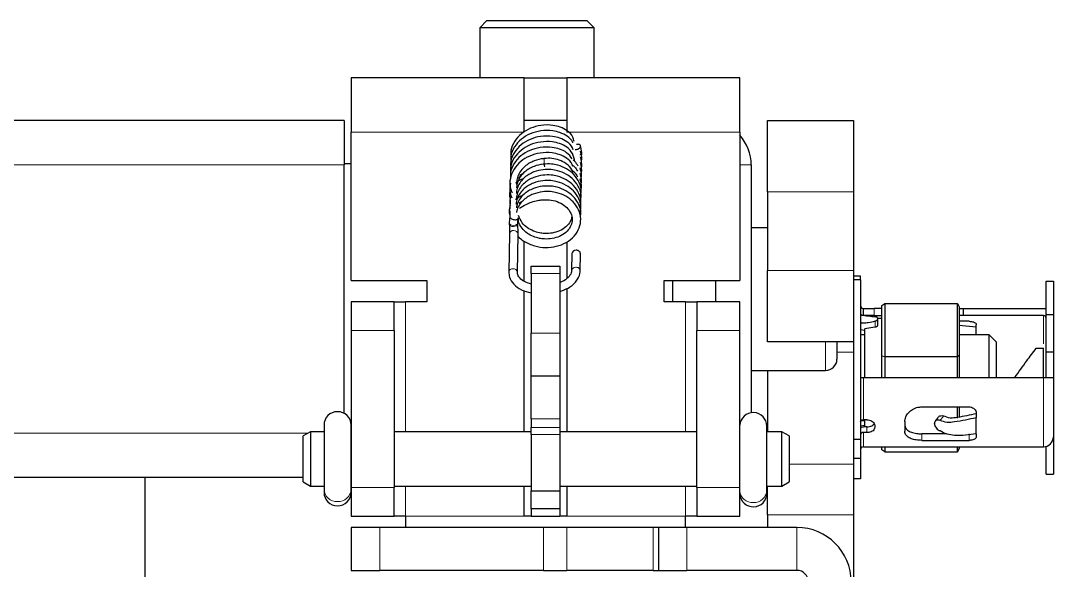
# Model space of a CAD drawing. Header units: millimetres. Extents: x -764 to 1099, y 554 to 2003.
# Drawn here: x -23.9 to 48.4, y 599.9 to 638.4 of the extents above; entities that cross this region are included whole.
import ezdxf

# ---------------------------------------------------------------- set-up
doc = ezdxf.new("R2010")
doc.units = ezdxf.units.MM

msp = doc.modelspace()

# ---------------------------------------------------------------- linework, layer by layer
at = {"color": 7, "linetype": 'Continuous', "lineweight": 25}
for p, q in [((8.782, 638.376), (8.282, 637.876)), ((8.782, 638.376), (12.586, 638.376)), ((12.586, 638.376), (15.782, 638.376)), ((16.282, 637.876), (15.782, 638.376)), ((8.282, 637.876), (8.282, 634.376)), ((12.63, 637.876), (8.282, 637.876)), ((16.282, 637.876), (12.63, 637.876)), ((16.282, 634.376), (16.282, 637.876)), ((11.382, 634.376), (-0.718, 634.376)), ((-0.718, 634.376), (-0.718, 630.576)), ((11.382, 630.576), (11.382, 634.376)), ((11.382, 634.376), (14.382, 634.376)), ((26.482, 634.376), (14.382, 634.376)), ((14.382, 634.376), (14.382, 630.576)), ((26.482, 630.576), (26.482, 634.376)), ((-1.218, 631.376), (-630.218, 631.376)), ((-1.218, 631.376), (-1.218, 628.276)), ((14.382, 631.376), (11.382, 631.376)), ((28.432, 631.376), (34.432, 631.376)), ((28.432, 626.376), (28.432, 631.376)), ((34.432, 631.376), (34.432, 626.376)), ((-0.718, 620.176), (-0.718, 630.576)), ((26.482, 630.576), (26.482, 620.176)), ((15.43, 629.144), (15.339, 629.622)), ((15.434, 629.064), (15.43, 629.144)), ((15.436, 629.023), (15.434, 629.064)), ((-1.218, 628.376), (-0.718, 628.376)), ((-1.218, 610.875), (-1.218, 628.276)), ((27.282, 628.276), (27.282, 610.913)), ((11.117, 627.58), (11.382, 627.726)), ((10.415, 626.221), (10.396, 625.528)), ((28.432, 626.376), (28.432, 620.876)), ((34.432, 626.376), (34.432, 620.876)), ((10.408, 625.835), (10.391, 625.184)), ((11.019, 625.602), (11.29, 625.755)), ((10.39, 624.687), (10.345, 624.204)), ((10.394, 625.061), (10.385, 624.676)), ((10.345, 624.204), (10.349, 624.123)), ((10.944, 624.231), (10.974, 624.55)), ((10.948, 624.151), (10.944, 624.231)), ((28.432, 623.876), (27.282, 623.876)), ((10.361, 623.443), (10.313, 620.768)), ((10.913, 620.757), (10.961, 623.433)), ((11.382, 620.132), (11.382, 622.934)), ((14.382, 622.888), (14.382, 620.331)), ((14.731, 622.06), (14.71, 620.87)), ((15.31, 620.859), (15.331, 622.049)), ((11.882, 621.176), (13.882, 621.176)), ((11.882, 620.676), (11.882, 621.176)), ((13.882, 621.176), (13.882, 620.676)), ((11.882, 620.676), (11.882, 616.491)), ((13.882, 620.676), (13.882, 616.491)), ((14.711, 620.884), (14.71, 620.87)), ((28.432, 615.876), (28.432, 620.876)), ((34.432, 620.876), (34.432, 615.876)), ((34.932, 620.476), (34.432, 620.476)), ((34.932, 620.234), (34.432, 620.234)), ((34.932, 620.234), (34.932, 620.476)), ((34.932, 620.234), (34.932, 609.054)), ((-0.718, 620.176), (4.582, 620.176)), ((4.582, 620.176), (4.582, 618.676)), ((14.382, 619.612), (14.382, 609.576)), ((21.182, 620.176), (26.482, 620.176)), ((21.182, 618.676), (21.182, 620.176)), ((21.782, 620.176), (21.782, 618.676)), ((24.782, 620.176), (24.782, 618.676)), ((47.932, 620.134), (48.432, 620.134)), ((47.932, 617.792), (47.932, 620.134)), ((48.432, 620.134), (48.432, 617.792)), ((11.382, 609.576), (11.382, 619.471)), ((2.282, 618.676), (-0.718, 618.676)), ((-0.718, 618.676), (-0.718, 616.676)), ((2.282, 616.676), (2.282, 618.676)), ((2.282, 618.676), (3.082, 618.676)), ((4.582, 618.676), (3.082, 618.676)), ((22.682, 618.676), (21.182, 618.676)), ((22.682, 618.676), (23.482, 618.676)), ((26.482, 618.676), (23.482, 618.676)), ((23.482, 618.676), (23.482, 616.676)), ((26.482, 616.676), (26.482, 618.676)), ((35.132, 617.726), (35.132, 618.226)), ((35.132, 618.226), (35.882, 618.226)), ((36.432, 618.226), (35.882, 618.226)), ((36.432, 618.427), (36.632, 618.569)), ((36.432, 614.903), (36.432, 618.427)), ((36.632, 618.569), (36.632, 614.845)), ((36.632, 618.569), (41.717, 618.569)), ((41.717, 614.845), (41.717, 618.569)), ((41.717, 618.569), (41.832, 618.322)), ((41.832, 618.322), (41.832, 614.944)), ((41.832, 618.226), (42.132, 618.226)), ((42.132, 617.726), (42.132, 618.226)), ((42.132, 618.226), (47.732, 618.226)), ((35.882, 617.726), (35.132, 617.726)), ((35.882, 617.726), (36.432, 617.726)), ((36.132, 617.539), (36.132, 617.463)), ((36.432, 617.526), (36.132, 617.526)), ((42.132, 617.726), (41.832, 617.726)), ((47.732, 617.726), (42.132, 617.726)), ((47.932, 617.792), (48.432, 617.792)), ((47.932, 615.182), (47.932, 617.792)), ((48.432, 617.792), (48.432, 615.182)), ((-0.718, 616.676), (-0.718, 605.676)), ((2.282, 616.676), (2.282, 605.676)), ((23.482, 605.676), (23.482, 616.676)), ((26.482, 605.676), (26.482, 616.676)), ((34.932, 616.753), (35.232, 616.709)), ((35.946, 616.899), (35.232, 616.799)), ((35.232, 613.376), (35.232, 616.799)), ((42.532, 617.318), (41.832, 617.318)), ((43.032, 616.917), (41.832, 617.036)), ((43.032, 616.917), (43.032, 617.081)), ((43.032, 616.376), (43.032, 616.917)), ((11.882, 613.491), (11.882, 616.491)), ((13.882, 616.491), (13.882, 613.491)), ((35.232, 616.376), (34.932, 616.376)), ((43.932, 616.376), (41.832, 616.376)), ((44.432, 615.876), (43.932, 616.376)), ((43.932, 613.376), (43.932, 616.376)), ((34.432, 615.876), (28.432, 615.876)), ((33.282, 615.876), (33.282, 614.676)), ((34.432, 615.876), (34.432, 615.164)), ((44.432, 615.876), (44.432, 613.376)), ((47.232, 615.426), (47.732, 615.426)), ((47.932, 615.182), (48.432, 615.182)), ((47.932, 613.376), (47.932, 615.182)), ((48.432, 615.182), (48.432, 613.376)), ((34.432, 615.164), (34.432, 607.306)), ((36.432, 613.423), (36.432, 614.903)), ((36.432, 614.903), (36.632, 614.845)), ((36.632, 614.845), (36.632, 613.376)), ((36.632, 614.845), (41.717, 614.845)), ((41.717, 614.845), (41.832, 614.944)), ((41.717, 613.376), (41.717, 614.845)), ((41.832, 614.944), (41.832, 613.405)), ((27.282, 613.876), (32.482, 613.876)), ((28.432, 613.876), (28.432, 609.576)), ((11.882, 613.491), (13.882, 613.491)), ((11.882, 610.491), (11.882, 613.491)), ((13.882, 613.491), (13.882, 610.491)), ((34.932, 613.376), (35.132, 613.376)), ((35.132, 613.376), (45.732, 613.376)), ((41.804, 613.376), (41.832, 613.405)), ((45.732, 613.376), (47.732, 613.376)), ((47.732, 613.376), (48.432, 613.376)), ((48.432, 613.376), (48.432, 609.226)), ((39.232, 611.326), (42.532, 611.326)), ((41.717, 610.536), (41.717, 611.326)), ((41.832, 611.326), (41.832, 610.597)), ((43.032, 610.884), (43.032, 610.559)), ((11.882, 610.491), (11.882, 609.875)), ((13.882, 610.491), (13.882, 609.875)), ((34.974, 610.376), (35.232, 610.376)), ((35.382, 610.424), (35.132, 610.424)), ((35.232, 609.925), (35.232, 610.424)), ((38.032, 610.302), (38.032, 609.624)), ((40.105, 610.155), (40.105, 610.183)), ((40.381, 610.615), (40.149, 610.321)), ((40.422, 610.659), (40.385, 610.612)), ((43.032, 609.428), (43.032, 610.559)), ((-3.568, 609.576), (-4.068, 609.287)), ((-2.621, 609.576), (-3.568, 609.576)), ((-3.568, 609.576), (-3.568, 605.776)), ((-2.621, 610.04), (-2.621, 605.552)), ((-0.721, 605.552), (-0.721, 610.04)), ((-0.718, 609.576), (-0.721, 609.576)), ((11.882, 609.576), (2.282, 609.576)), ((11.882, 609.392), (11.882, 609.875)), ((11.882, 609.392), (11.882, 605.45)), ((13.882, 609.875), (13.882, 609.392)), ((23.482, 609.576), (13.882, 609.576)), ((13.882, 609.392), (13.882, 605.45)), ((28.38, 605.487), (28.38, 609.975)), ((29.432, 609.576), (28.38, 609.576)), ((29.932, 609.287), (29.432, 609.576)), ((29.432, 607.676), (29.432, 609.576)), ((34.932, 609.999), (35.232, 610.043)), ((35.382, 609.925), (35.132, 609.925)), ((35.382, 609.528), (35.132, 609.528)), ((35.932, 610.006), (35.932, 609.888)), ((40.952, 609.434), (39.232, 609.434)), ((43.032, 609.428), (43.032, 609.215)), ((-4.068, 606.065), (-4.068, 609.287)), ((29.932, 609.287), (29.932, 607.676)), ((34.432, 609.054), (34.932, 609.054)), ((34.932, 609.054), (34.932, 607.743)), ((39.232, 608.98), (42.532, 608.98)), ((48.432, 609.226), (48.432, 606.618)), ((35.132, 608.526), (42.132, 608.526)), ((36.432, 608.326), (36.432, 608.526)), ((36.632, 608.183), (36.432, 608.326)), ((36.632, 608.526), (36.632, 608.183)), ((36.632, 608.183), (41.717, 608.183)), ((41.717, 608.183), (41.717, 608.526)), ((41.832, 608.43), (41.717, 608.183)), ((41.832, 608.526), (41.832, 608.43)), ((42.132, 608.526), (47.732, 608.526)), ((47.932, 606.618), (47.932, 608.555)), ((29.432, 605.776), (29.432, 607.676)), ((29.932, 607.676), (29.932, 606.065)), ((34.432, 607.743), (34.932, 607.743)), ((34.432, 607.306), (34.432, 603.77)), ((34.932, 607.743), (34.932, 606.276)), ((47.932, 606.618), (48.432, 606.618)), ((-4.068, 606.376), (-627.268, 606.376)), ((-15.168, 606.376), (-15.168, 592.976)), ((-4.068, 606.065), (-3.568, 605.776)), ((-3.568, 605.776), (-2.621, 605.776)), ((-0.721, 605.776), (-0.718, 605.776)), ((2.282, 605.776), (11.882, 605.776)), ((11.382, 603.676), (11.382, 605.776)), ((13.882, 605.776), (23.482, 605.776)), ((14.382, 605.776), (14.382, 603.676)), ((28.38, 605.776), (29.432, 605.776)), ((28.432, 603.77), (28.432, 605.776)), ((29.432, 605.776), (29.932, 606.065)), ((34.932, 606.276), (34.432, 606.276)), ((-2.621, 605.552), (-2.621, 605.34)), ((-0.721, 605.34), (-0.721, 605.552)), ((-0.718, 605.676), (-0.718, 603.676)), ((2.282, 603.676), (2.282, 605.676)), ((11.882, 605.45), (13.882, 605.45)), ((11.882, 604.176), (11.882, 605.45)), ((13.882, 605.45), (13.882, 604.176)), ((23.482, 605.676), (23.482, 603.676)), ((26.482, 603.676), (26.482, 605.676)), ((28.38, 605.275), (28.38, 605.487)), ((-0.718, 603.676), (2.282, 603.676)), ((3.082, 603.676), (2.282, 603.676)), ((3.082, 603.676), (3.082, 602.876)), ((11.882, 603.676), (11.382, 603.676)), ((13.882, 604.176), (11.882, 604.176)), ((11.882, 604.176), (11.882, 603.676)), ((11.882, 603.676), (13.882, 603.676)), ((13.882, 604.176), (13.882, 603.676)), ((14.382, 603.676), (13.882, 603.676)), ((23.482, 603.676), (22.682, 603.676)), ((22.682, 602.876), (22.682, 603.676)), ((23.482, 603.676), (26.482, 603.676)), ((28.432, 603.77), (28.432, 602.876)), ((34.432, 603.77), (34.432, 599.153)), ((-0.718, 602.876), (-0.718, 599.876)), ((1.282, 602.876), (-0.718, 602.876)), ((12.741, 602.876), (1.282, 602.876)), ((14.379, 602.876), (12.741, 602.876)), ((20.421, 602.876), (14.379, 602.876)), ((20.782, 602.876), (20.421, 602.876)), ((20.782, 602.876), (20.782, 599.876)), ((22.782, 602.876), (20.782, 602.876)), ((30.482, 602.876), (22.782, 602.876)), ((-0.718, 599.876), (1.282, 599.876)), ((12.741, 599.876), (1.282, 599.876)), ((12.741, 599.876), (14.379, 599.876)), ((20.421, 599.876), (14.379, 599.876)), ((20.421, 599.876), (20.782, 599.876)), ((20.782, 599.876), (22.782, 599.876)), ((30.482, 599.876), (22.782, 599.876))]:
    msp.add_line(p, q, dxfattribs=at)
at = {"color": 8, "linetype": 'Continuous', "lineweight": 18}
for p, q in [((-0.718, 630.576), (11.382, 630.576)), ((14.382, 630.576), (26.482, 630.576)), ((-1.218, 628.276), (-630.218, 628.276)), ((26.482, 628.276), (27.282, 628.276)), ((34.432, 626.376), (28.432, 626.376)), ((13.882, 620.676), (11.882, 620.676)), ((28.432, 620.876), (34.432, 620.876)), ((3.082, 618.676), (3.082, 609.576)), ((22.682, 609.576), (22.682, 618.676)), ((35.882, 618.226), (35.882, 617.726)), ((47.732, 615.735), (47.732, 617.726)), ((-0.718, 616.676), (2.282, 616.676)), ((23.482, 616.676), (26.482, 616.676)), ((11.882, 616.491), (13.882, 616.491)), ((32.482, 613.876), (32.482, 615.876)), ((34.432, 615.164), (33.282, 615.164)), ((35.132, 613.376), (35.132, 610.424)), ((47.732, 608.526), (47.732, 613.376)), ((13.882, 610.491), (11.882, 610.491)), ((-3.741, 609.476), (-627.595, 609.476)), ((11.882, 609.875), (13.882, 609.875)), ((13.882, 609.392), (11.882, 609.392)), ((35.132, 609.528), (35.132, 608.526)), ((35.382, 609.528), (35.382, 609.925)), ((39.232, 609.434), (39.232, 608.98)), ((42.532, 608.98), (42.532, 609.434)), ((29.932, 607.306), (34.432, 607.306)), ((3.082, 605.776), (3.082, 603.676)), ((22.682, 603.676), (22.682, 605.776)), ((2.282, 605.676), (-0.718, 605.676)), ((26.482, 605.676), (23.482, 605.676)), ((3.082, 603.676), (11.382, 603.676)), ((14.382, 603.676), (22.682, 603.676)), ((34.432, 603.77), (28.432, 603.77)), ((1.282, 599.876), (1.282, 602.876)), ((12.741, 602.876), (12.741, 599.876)), ((14.379, 599.876), (14.379, 602.876)), ((20.421, 602.876), (20.421, 599.876)), ((22.782, 599.876), (22.782, 602.876)), ((30.482, 599.876), (30.482, 602.876))]:
    msp.add_line(p, q, dxfattribs=at)
at = {"color": 8, "linetype": 'Continuous', "lineweight": 18, "flags": 128}
for points in [[(10.345, 624.204), (10.366, 624.143), (10.43, 624.086), (10.527, 624.05), (10.641, 624.039)], [(10.349, 624.123), (10.37, 624.062), (10.434, 624.006), (10.531, 623.97), (10.645, 623.959)], [(10.641, 624.039), (10.756, 624.055), (10.854, 624.096), (10.92, 624.156), (10.944, 624.225), (10.944, 624.231)], [(10.645, 623.959), (10.76, 623.975), (10.858, 624.016), (10.924, 624.075), (10.948, 624.144), (10.948, 624.151)], [(10.65, 623.679), (10.766, 623.663), (10.865, 623.613), (10.934, 623.537), (10.961, 623.445), (10.961, 623.433)], [(10.602, 621.003), (10.718, 620.988), (10.817, 620.938), (10.886, 620.861), (10.913, 620.769), (10.913, 620.759)]]:
    msp.add_lwpolyline(points, dxfattribs=at)
at = {"color": 7, "linetype": 'Continuous', "lineweight": 25, "flags": 128}
for points in [[(47.732, 618.226), (47.869, 618.213), (47.932, 618.197)], [(34.932, 610.302), (34.936, 610.326), (34.947, 610.348), (34.966, 610.369), (34.991, 610.388), (35.021, 610.403), (35.056, 610.414), (35.093, 610.421), (35.132, 610.424)], [(34.932, 609.902), (34.996, 609.914), (35.132, 609.925)]]:
    msp.add_lwpolyline(points, dxfattribs=at)
at = {"color": 7, "linetype": 'Continuous', "lineweight": 25}
for centre, radius, start, end in [((24.182, 628.276), 3.1, 0, 42.10345), ((14.117, 628.335), 1.321, 180.03812, 188.14499), ((15, 622.025), 0.271, 85.73425, 172.68849), ((15.057, 622.023), 0.275, 5.44423, 97.76212), ((35.132, 618.426), 0.2, 180, 270), ((47.732, 617.526), 0.2, 0, 90), ((35.032, 616.457), 0.0996, 183.92792, 234.46683), ((32.482, 614.676), 0.8, 270, 0), ((-1.671, 610.04), 0.95, 0, 180), ((27.43, 609.975), 0.95, 0, 176.43864), ((35.114, 609.346), 0.183, 84.18756, 172.66613), ((47.732, 609.226), 0.7, 270, 0), ((35.132, 608.326), 0.2, 90, 180), ((-1.671, 605.34), 0.95, 180, 0), ((27.43, 605.275), 0.95, 183.56136, 0), ((30.482, 599.076), 3.8, 0, 90), ((30.482, 599.076), 0.8, 0, 90)]:
    msp.add_arc(centre, radius, start, end, dxfattribs=at)
at = {"color": 8, "linetype": 'Continuous', "lineweight": 18}
for centre, radius, start, end in [((15.249, 629.161), 0.181, 283.90594, 354.86143), ((15.298, 629.063), 0.136, 306.99505, 0.34312), ((18.794, 628.6), 6.004, 178.95899, 182.54389), ((10.63, 623.409), 0.271, 85.73425, 172.68849), ((10.582, 620.733), 0.271, 85.73561, 172.67092), ((14.98, 620.833), 0.274, 86.00044, 169.28545), ((15.036, 620.833), 0.275, 5.45357, 97.76132), ((-1.712, 605.597), 0.91, 182.83874, 272.58194), ((-1.63, 605.597), 0.91, 267.41806, 357.16126), ((27.391, 605.537), 0.915, 186.49577, 272.45998), ((27.471, 605.532), 0.91, 267.41806, 357.16126)]:
    msp.add_arc(centre, radius, start, end, dxfattribs=at)
at = {"color": 7, "linetype": 'Continuous', "lineweight": 25}
for points, knots in [([(14.883, 629.91), (14.861, 630.019), (14.801, 630.316), (14.445, 630.668), (13.947, 630.93), (13.316, 631.079), (12.584, 631.075), (11.818, 630.864), (11.171, 630.481), (10.693, 629.939), (10.434, 629.376), (10.452, 629.01), (10.459, 628.876)], [0, 0, 0, 0, 0.060984, 0.166578, 0.261148, 0.340769, 0.466556, 0.580637, 0.694456, 0.810273, 0.930746, 1, 1, 1, 1]), ([(14.794, 629.813), (14.791, 629.823), (14.738, 630.017), (14.425, 630.28), (13.938, 630.546), (13.303, 630.692), (12.572, 630.688), (11.806, 630.476), (11.16, 630.091), (10.684, 629.549), (10.428, 628.992), (10.446, 628.633), (10.452, 628.506)], [0, 0, 0, 0, 0.006133, 0.118338, 0.2188, 0.30339, 0.437085, 0.558298, 0.679195, 0.8023, 0.930319, 1, 1, 1, 1]), ([(14.931, 628.504), (14.894, 628.703), (14.823, 629.092), (14.416, 629.518), (13.912, 629.775), (13.28, 629.921), (12.547, 629.914), (11.783, 629.699), (11.139, 629.312), (10.665, 628.768), (10.412, 628.212), (10.432, 627.854), (10.439, 627.729)], [0, 0, 0, 0, 0.105633, 0.206699, 0.297136, 0.373302, 0.493784, 0.602944, 0.711752, 0.822704, 0.93802, 1, 1, 1, 1]), ([(14.81, 629.338), (14.8, 629.379), (14.744, 629.606), (14.418, 629.898), (13.925, 630.161), (13.292, 630.306), (12.56, 630.301), (11.794, 630.087), (11.15, 629.702), (10.675, 629.158), (10.42, 628.602), (10.439, 628.244), (10.446, 628.118)], [0, 0, 0, 0, 0.024449, 0.134638, 0.233267, 0.316321, 0.447647, 0.56667, 0.685347, 0.806277, 0.931998, 1, 1, 1, 1]), ([(14.961, 629.341), (14.991, 629.342), (15.057, 629.345), (15.165, 629.383), (15.262, 629.442), (15.328, 629.515), (15.352, 629.59), (15.33, 629.655), (15.267, 629.7), (15.171, 629.721), (15.095, 629.711), (15.058, 629.706)], [0, 0, 0, 0, 0.092276, 0.205742, 0.319207, 0.432673, 0.546138, 0.659604, 0.773069, 0.886535, 1, 1, 1, 1]), ([(14.794, 628.15), (14.78, 628.204), (14.721, 628.444), (14.387, 628.746), (13.891, 629.006), (13.256, 629.148), (12.524, 629.139), (11.759, 628.922), (11.12, 628.533), (10.637, 627.987), (10.389, 627.333), (10.359, 626.745), (10.502, 626.427), (10.548, 626.323)], [0, 0, 0, 0, 0.028458, 0.126568, 0.214309, 0.288225, 0.405241, 0.511189, 0.61673, 0.724507, 0.836456, 0.946608, 1, 1, 1, 1]), ([(14.756, 628.693), (14.639, 628.847), (14.417, 629.139), (13.898, 629.389), (13.269, 629.535), (12.535, 629.526), (11.772, 629.31), (11.128, 628.923), (10.656, 628.378), (10.404, 627.822), (10.425, 627.465), (10.432, 627.341)], [0, 0, 0, 0, 0.113055, 0.214192, 0.299379, 0.434187, 0.556286, 0.677953, 0.802107, 0.931106, 1, 1, 1, 1]), ([(15.404, 628.479), (15.415, 628.595), (15.44, 628.845), (15.372, 629.092), (15.336, 629.223)], [0, 0, 0, 0, 0.4686726, 1, 1, 1, 1]), ([(12.791, 628.711), (12.774, 628.71), (12.537, 628.695), (12.05, 628.569), (11.503, 628.258), (11.138, 627.864), (10.937, 627.496), (10.85, 627.102), (10.865, 626.87), (10.873, 626.753)], [0, 0, 0, 0, 0.0151801, 0.2174139, 0.4505766, 0.582747, 0.7207301, 0.8592406, 1, 1, 1, 1]), ([(15.34, 626.173), (15.357, 626.248), (15.424, 626.537), (15.275, 627.046), (14.914, 627.6), (14.378, 628.016), (13.82, 628.25), (13.266, 628.349), (12.698, 628.339), (12.038, 628.186), (11.492, 627.869), (11.127, 627.474), (10.932, 627.107), (10.856, 626.82), (10.86, 626.685), (10.861, 626.667)], [0, 0, 0, 0, 0.039358, 0.151046, 0.260583, 0.359351, 0.456825, 0.521824, 0.60227, 0.695179, 0.802373, 0.863126, 0.926539, 0.990184, 1, 1, 1, 1]), ([(14.837, 627.592), (14.812, 627.707), (14.745, 628.01), (14.38, 628.365), (13.878, 628.617), (13.339, 628.751), (12.977, 628.733), (12.794, 628.724)], [0, 0, 0, 0, 0.151607, 0.400003, 0.622084, 0.809197, 1, 1, 1, 1]), ([(14.81, 628.231), (14.844, 628.202), (14.983, 628.083), (15.069, 627.939), (15.134, 627.83)], [0, 0, 0, 0, 0.241504, 1, 1, 1, 1]), ([(14.816, 628.617), (14.851, 628.587), (14.99, 628.468), (15.076, 628.324), (15.141, 628.217)], [0, 0, 0, 0, 0.248613, 1, 1, 1, 1]), ([(15.348, 627.57), (15.363, 627.605), (15.483, 627.884), (15.397, 628.186), (15.322, 628.45)], [0, 0, 0, 0, 0.124356, 1, 1, 1, 1]), ([(15.33, 627.893), (15.355, 627.947), (15.435, 628.123), (15.424, 628.45), (15.361, 628.707), (15.329, 628.837)], [0, 0, 0, 0, 0.181461, 0.588641, 1, 1, 1, 1]), ([(15.326, 625.403), (15.344, 625.479), (15.409, 625.77), (15.258, 626.28), (14.894, 626.833), (14.356, 627.248), (13.797, 627.48), (13.242, 627.577), (12.674, 627.566), (12.014, 627.41), (11.469, 627.091), (11.106, 626.695), (10.913, 626.328), (10.838, 626.04), (10.843, 625.906), (10.844, 625.888)], [0, 0, 0, 0, 0.040159, 0.151798, 0.261213, 0.359862, 0.45732, 0.522277, 0.602638, 0.695402, 0.80258, 0.863302, 0.926661, 0.990228, 1, 1, 1, 1]), ([(15.333, 625.788), (15.35, 625.864), (15.416, 626.154), (15.267, 626.663), (14.904, 627.216), (14.367, 627.632), (13.808, 627.865), (13.254, 627.963), (12.686, 627.953), (12.026, 627.798), (11.481, 627.48), (11.116, 627.085), (10.922, 626.718), (10.847, 626.43), (10.852, 626.296), (10.852, 626.278)], [0, 0, 0, 0, 0.039759, 0.151422, 0.260898, 0.359607, 0.457072, 0.522051, 0.602454, 0.695291, 0.802476, 0.863214, 0.9266, 0.990206, 1, 1, 1, 1]), ([(11.029, 627.167), (11.031, 627.233), (11.037, 627.394), (11.132, 627.536), (11.187, 627.619)], [0, 0, 0, 0, 0.413792, 1, 1, 1, 1]), ([(14.723, 627.916), (14.785, 627.865), (14.955, 627.724), (15.06, 627.553), (15.127, 627.444)], [0, 0, 0, 0, 0.360168, 1, 1, 1, 1]), ([(15.344, 626.824), (15.355, 626.853), (15.469, 627.123), (15.384, 627.415), (15.308, 627.677)], [0, 0, 0, 0, 0.104944, 1, 1, 1, 1]), ([(15.321, 627.135), (15.344, 627.187), (15.474, 627.482), (15.387, 627.801), (15.315, 628.064)], [0, 0, 0, 0, 0.176922, 1, 1, 1, 1]), ([(10.429, 626.994), (10.395, 626.763), (10.343, 626.41), (10.483, 626.076), (10.531, 625.961)], [0, 0, 0, 0, 0.654086, 1, 1, 1, 1]), ([(10.817, 627.023), (10.819, 627.026), (10.956, 627.191), (11.147, 627.255), (11.335, 627.317)], [0, 0, 0, 0, 0.019176, 1, 1, 1, 1]), ([(15.319, 625.018), (15.337, 625.095), (15.402, 625.387), (15.25, 625.897), (14.884, 626.45), (14.345, 626.863), (13.785, 627.095), (13.229, 627.191), (12.662, 627.179), (12.003, 627.022), (11.458, 626.702), (11.095, 626.306), (10.903, 625.938), (10.828, 625.65), (10.835, 625.516), (10.836, 625.498)], [0, 0, 0, 0, 0.04056, 0.152172, 0.261527, 0.360118, 0.457567, 0.522504, 0.602821, 0.695513, 0.802684, 0.863391, 0.926722, 0.99025, 1, 1, 1, 1]), ([(15.313, 624.633), (15.33, 624.711), (15.394, 625.004), (15.241, 625.515), (14.874, 626.066), (14.334, 626.479), (13.773, 626.71), (13.217, 626.805), (12.65, 626.792), (11.991, 626.634), (11.445, 626.313), (11.088, 625.917), (10.901, 625.582), (10.865, 625.365), (10.85, 625.276)], [0, 0, 0, 0, 0.04217, 0.157055, 0.269578, 0.371023, 0.471345, 0.538179, 0.620825, 0.716182, 0.826515, 0.889, 0.954175, 1, 1, 1, 1]), ([(15.36, 626.499), (15.363, 626.508), (15.463, 626.759), (15.381, 627.03), (15.301, 627.291)], [0, 0, 0, 0, 0.03738, 1, 1, 1, 1]), ([(10.422, 626.608), (10.374, 626.374), (10.325, 626.136), (10.405, 625.911), (10.407, 625.908)], [0, 0, 0, 0, 0.9837746, 1, 1, 1, 1]), ([(10.797, 625.86), (10.798, 625.861), (10.937, 626.026), (11.127, 626.09), (11.317, 626.154)], [0, 0, 0, 0, 0.004308, 1, 1, 1, 1]), ([(10.958, 623.274), (10.962, 623.269), (11.067, 623.133), (11.451, 622.873), (12.091, 622.571), (12.89, 622.458), (13.653, 622.541), (14.357, 622.818), (14.923, 623.268), (15.279, 623.851), (15.389, 624.495), (15.242, 625.131), (14.861, 625.683), (14.324, 626.095), (13.761, 626.325), (13.205, 626.419), (12.638, 626.405), (11.979, 626.246), (11.434, 625.924), (11.078, 625.527), (10.897, 625.206), (10.863, 625.004), (10.851, 624.929)], [0, 0, 0, 0, 0.001739, 0.04451, 0.111438, 0.17172, 0.231589, 0.292281, 0.355433, 0.417856, 0.478483, 0.541525, 0.603252, 0.6589, 0.713959, 0.750631, 0.795969, 0.848267, 0.908822, 0.94311, 0.978867, 1, 1, 1, 1]), ([(10.401, 625.448), (10.352, 625.209), (10.303, 624.968), (10.386, 624.741), (10.387, 624.739)], [0, 0, 0, 0, 0.989449, 1, 1, 1, 1]), ([(11.06, 625.241), (11.214, 625.335), (11.593, 625.565), (12.141, 625.759), (12.657, 625.83), (13.081, 625.844), (13.574, 625.768), (14.09, 625.54), (14.487, 625.201), (14.723, 624.787), (14.772, 624.346), (14.64, 623.915), (14.333, 623.536), (13.886, 623.256), (13.363, 623.097), (12.874, 623.068), (12.426, 623.124), (12.013, 623.248), (11.583, 623.478), (11.207, 623.844), (10.977, 624.225), (10.986, 624.469), (10.988, 624.532)], [0, 0, 0, 0, 0.057602, 0.142011, 0.174819, 0.202628, 0.257383, 0.31169, 0.366506, 0.423146, 0.478791, 0.532736, 0.589003, 0.644418, 0.694705, 0.74463, 0.777573, 0.817783, 0.863747, 0.916751, 0.978824, 1, 1, 1, 1]), ([(10.394, 624.685), (10.391, 624.678), (10.379, 624.65), (10.403, 624.592), (10.465, 624.523), (10.563, 624.466), (10.64, 624.449), (10.678, 624.44)], [0, 0, 0, 0, 0.07364, 0.30523, 0.53682, 0.76841, 1, 1, 1, 1]), ([(14.712, 624.609), (14.688, 624.508), (14.63, 624.262), (14.333, 623.92), (13.89, 623.641), (13.366, 623.483), (12.877, 623.455), (12.43, 623.512), (12.016, 623.636), (11.591, 623.867), (11.193, 624.232), (11.066, 624.559), (10.997, 624.735)], [0, 0, 0, 0, 0.079664, 0.195766, 0.310074, 0.413804, 0.516835, 0.584804, 0.667751, 0.762541, 0.871932, 1, 1, 1, 1]), ([(10.349, 624.123), (10.351, 624.07), (10.355, 623.964), (10.36, 623.776), (10.362, 623.606), (10.362, 623.497), (10.362, 623.454), (10.361, 623.443)], [0, 0, 0, 0, 0.241788, 0.476448, 0.71323, 0.929509, 1, 1, 1, 1]), ([(10.678, 624.44), (10.717, 624.436), (10.795, 624.43), (10.892, 624.456), (10.959, 624.5), (10.968, 624.541), (10.972, 624.56)], [0, 0, 0, 0, 0.262071, 0.524142, 0.786214, 1, 1, 1, 1]), ([(10.961, 623.433), (10.962, 623.478), (10.963, 623.573), (10.96, 623.768), (10.955, 623.975), (10.95, 624.092), (10.948, 624.151)], [0, 0, 0, 0, 0.24318, 0.501797, 0.7492723, 1, 1, 1, 1]), ([(10.313, 620.768), (10.323, 620.649), (10.347, 620.345), (10.637, 619.899), (11.158, 619.504), (11.645, 619.368), (11.882, 619.303)], [0, 0, 0, 0, 0.1713777, 0.4415601, 0.7282518, 1, 1, 1, 1]), ([(11.882, 619.927), (11.733, 619.972), (11.384, 620.075), (11.045, 620.359), (10.921, 620.593), (10.915, 620.722), (10.913, 620.757)], [0, 0, 0, 0, 0.240048, 0.562087, 0.882317, 1, 1, 1, 1]), ([(14.71, 620.87), (14.704, 620.817), (14.688, 620.666), (14.496, 620.392), (14.189, 620.142), (13.938, 620.06), (13.882, 620.042)], [0, 0, 0, 0, 0.1970602, 0.5593492, 0.901347, 1, 1, 1, 1]), ([(13.882, 619.406), (14.089, 619.48), (14.568, 619.65), (15.06, 620.093), (15.286, 620.538), (15.305, 620.793), (15.31, 620.859)], [0, 0, 0, 0, 0.259805, 0.600472, 0.896035, 1, 1, 1, 1]), ([(34.932, 617.913), (34.933, 617.895), (34.935, 617.859), (34.952, 617.809), (34.989, 617.76), (35.06, 617.748), (35.107, 617.743), (35.132, 617.74)], [0, 0, 0, 0, 0.195302, 0.377541, 0.538909, 0.761383, 1, 1, 1, 1]), ([(34.932, 617.354), (34.933, 617.336), (34.935, 617.3), (34.952, 617.252), (34.99, 617.206), (35.067, 617.205), (35.228, 617.208), (35.54, 617.241), (35.81, 617.305), (35.975, 617.345)], [0, 0, 0, 0, 0.052051, 0.100621, 0.143629, 0.208426, 0.277664, 0.558659, 1, 1, 1, 1]), ([(35.24, 617.726), (35.318, 617.716), (35.569, 617.685), (35.809, 617.656), (35.975, 617.636)], [0, 0, 0, 0, 0.313457, 1, 1, 1, 1]), ([(36.132, 617.539), (36.13, 617.551), (36.125, 617.576), (36.084, 617.608), (36.03, 617.628), (35.99, 617.634), (35.975, 617.636)], [0, 0, 0, 0, 0.266311, 0.549123, 0.829777, 1, 1, 1, 1]), ([(35.975, 617.345), (35.998, 617.352), (36.047, 617.367), (36.101, 617.401), (36.129, 617.435), (36.131, 617.456), (36.132, 617.463)], [0, 0, 0, 0, 0.266331, 0.548449, 0.829136, 1, 1, 1, 1]), ([(36.132, 617.463), (36.132, 617.436), (36.132, 617.365), (36.132, 617.252), (36.132, 617.135), (36.132, 617.062), (36.132, 617.032)], [0, 0, 0, 0, 0.190015, 0.497902, 0.793065, 1, 1, 1, 1]), ([(36.055, 616.931), (36.042, 616.925), (36.01, 616.911), (35.97, 616.903), (35.946, 616.899)], [0, 0, 0, 0, 0.40435, 1, 1, 1, 1]), ([(36.132, 617.032), (36.13, 617.019), (36.124, 616.992), (36.091, 616.957), (36.064, 616.937), (36.055, 616.931)], [0, 0, 0, 0, 0.404591, 0.809176, 1, 1, 1, 1]), ([(42.532, 617.318), (42.588, 617.316), (42.701, 617.312), (42.851, 617.274), (42.964, 617.217), (43.024, 617.149), (43.03, 617.1), (43.032, 617.081)], [0, 0, 0, 0, 0.2143846, 0.4287723, 0.6430331, 0.8568019, 1, 1, 1, 1]), ([(45.732, 613.376), (46.012, 613.771), (46.512, 614.475), (47.012, 615.135), (47.232, 615.426)], [0, 0, 0, 0, 0.559911, 1, 1, 1, 1]), ([(47.732, 613.376), (47.732, 613.771), (47.732, 614.475), (47.732, 615.135), (47.732, 615.426)], [0, 0, 0, 0, 0.559866, 1, 1, 1, 1]), ([(38.032, 610.302), (38.045, 610.409), (38.069, 610.621), (38.269, 610.928), (38.567, 611.168), (38.906, 611.305), (39.135, 611.32), (39.232, 611.326)], [0, 0, 0, 0, 0.212833, 0.42585, 0.635542, 0.846587, 1, 1, 1, 1]), ([(43.032, 610.85), (42.603, 610.752), (42.012, 610.618), (41.198, 610.504), (40.906, 610.624), (40.759, 610.685)], [0, 0, 0, 0, 0.56666, 0.780905, 1, 1, 1, 1]), ([(42.532, 611.326), (42.588, 611.321), (42.701, 611.311), (42.851, 611.233), (42.964, 611.12), (43.024, 610.997), (43.03, 610.916), (43.032, 610.884)], [0, 0, 0, 0, 0.214445, 0.428893, 0.643239, 0.857188, 1, 1, 1, 1]), ([(35.382, 610.424), (35.444, 610.419), (35.568, 610.409), (35.732, 610.334), (35.857, 610.227), (35.923, 610.11), (35.93, 610.036), (35.932, 610.006)], [0, 0, 0, 0, 0.2143929, 0.4287887, 0.6430611, 0.8568545, 1, 1, 1, 1]), ([(35.382, 609.925), (35.444, 609.929), (35.568, 609.936), (35.731, 609.995), (35.844, 610.069), (35.876, 610.13), (35.888, 610.152)], [0, 0, 0, 0, 0.2812395, 0.562484, 0.8435271, 1, 1, 1, 1]), ([(40.508, 610.378), (40.46, 610.39), (40.362, 610.414), (40.238, 610.394), (40.147, 610.334), (40.109, 610.255), (40.106, 610.2), (40.105, 610.183)], [0, 0, 0, 0, 0.225867, 0.451734, 0.677598, 0.903479, 1, 1, 1, 1]), ([(40.105, 610.155), (40.11, 610.113), (40.119, 610.03), (40.195, 609.894), (40.306, 609.771), (40.418, 609.689), (40.488, 609.655), (40.508, 609.644)], [0, 0, 0, 0, 0.225883, 0.451767, 0.67765, 0.903524, 1, 1, 1, 1]), ([(40.422, 610.659), (40.429, 610.664), (40.464, 610.69), (40.549, 610.717), (40.663, 610.712), (40.736, 610.691), (40.759, 610.685)], [0, 0, 0, 0, 0.0886958, 0.4577393, 0.8266943, 1, 1, 1, 1]), ([(43.032, 610.559), (42.533, 610.451), (41.862, 610.306), (40.968, 610.195), (40.663, 610.316), (40.508, 610.378)], [0, 0, 0, 0, 0.587693, 0.790818, 1, 1, 1, 1]), ([(35.932, 609.888), (35.926, 609.845), (35.914, 609.761), (35.82, 609.653), (35.681, 609.575), (35.526, 609.534), (35.424, 609.53), (35.382, 609.528)], [0, 0, 0, 0, 0.214305, 0.42865, 0.642279, 0.856223, 1, 1, 1, 1]), ([(38.032, 610.094), (38.044, 610.008), (38.069, 609.837), (38.267, 609.642), (38.563, 609.511), (38.902, 609.444), (39.133, 609.437), (39.232, 609.434)], [0, 0, 0, 0, 0.212376, 0.424979, 0.633479, 0.843609, 1, 1, 1, 1]), ([(39.232, 608.98), (39.097, 608.986), (38.828, 608.997), (38.469, 609.088), (38.199, 609.237), (38.053, 609.424), (38.038, 609.565), (38.032, 609.624)], [0, 0, 0, 0, 0.2132377, 0.4264897, 0.6391595, 0.8495978, 1, 1, 1, 1]), ([(43.032, 609.428), (42.533, 609.365), (41.862, 609.28), (40.968, 609.385), (40.663, 609.557), (40.508, 609.644)], [0, 0, 0, 0, 0.5876932, 0.7908183, 1, 1, 1, 1]), ([(43.032, 609.215), (43.027, 609.187), (43.016, 609.13), (42.93, 609.06), (42.804, 609.01), (42.663, 608.984), (42.57, 608.981), (42.532, 608.98)], [0, 0, 0, 0, 0.214373, 0.428779, 0.642592, 0.856666, 1, 1, 1, 1])]:
    msp.add_open_spline(points, degree=3, knots=knots, dxfattribs=at)
at = {"color": 8, "linetype": 'Continuous', "lineweight": 18}
for points, knots in [([(35.946, 616.899), (35.948, 616.933), (35.951, 617.01), (35.958, 617.131), (35.966, 617.245), (35.972, 617.317), (35.975, 617.345), (35.975, 617.345)], [0, 0, 0, 0, 0.23003, 0.514952, 0.811013, 0.999883, 1, 1, 1, 1]), ([(40.759, 610.685), (40.738, 610.66), (40.696, 610.609), (40.629, 610.526), (40.566, 610.449), (40.524, 610.397), (40.508, 610.378)], [0, 0, 0, 0, 0.246022, 0.497638, 0.810556, 1, 1, 1, 1])]:
    msp.add_open_spline(points, degree=3, knots=knots, dxfattribs=at)

doc.saveas('drawing.dxf')
